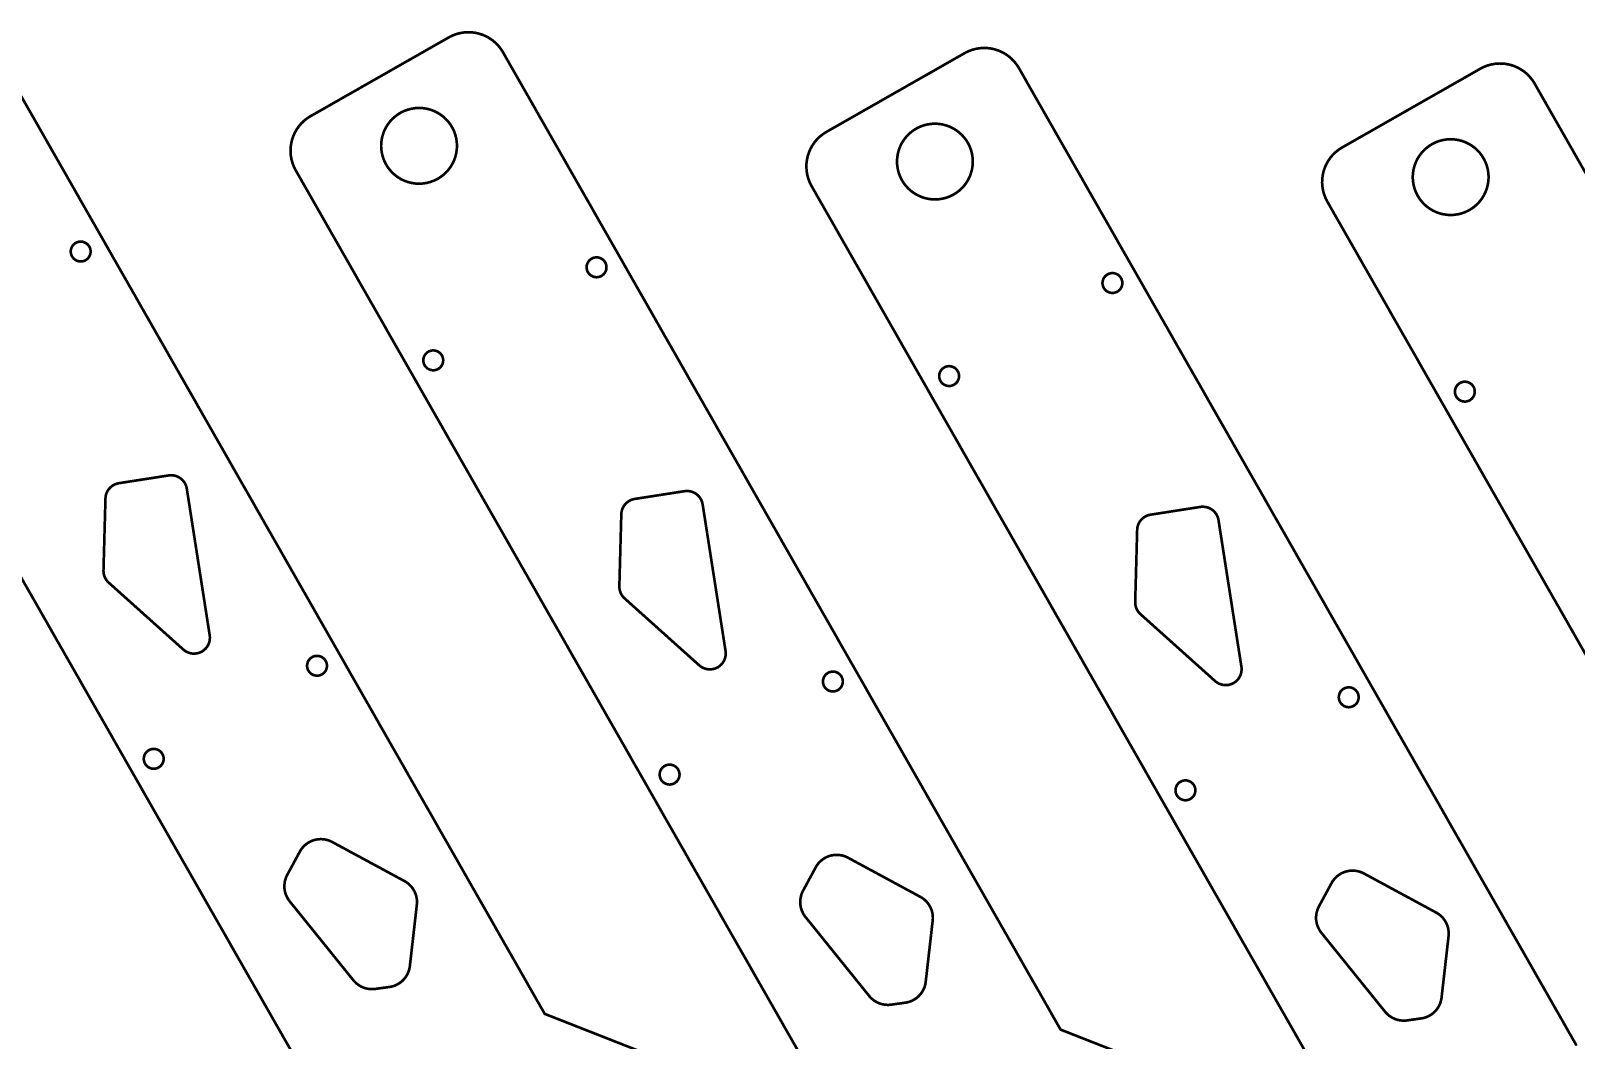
# Model space of a CAD drawing. Extents: x 0 to 578, y 0 to 442.
# Drawn here: x 160.2 to 354.5, y 312.7 to 439.7 of the extents above; entities that cross this region are included whole.
import ezdxf

# ---------------------------------------------------------------- set-up
doc = ezdxf.new("R2010")
doc.units = 0
doc.layers.get('0').update_dxf_attribs({"linetype": 'CONTINUOUS'})

msp = doc.modelspace()

# ---------------------------------------------------------------- linework, layer by layer
at = {"color": 0, "const_width": 0.3333}
for points in [[(263.657, 299.021), (193.472, 422.108), (193.41, 422.219), (193.242, 422.565), (193.061, 423.033), (192.931, 423.511), (192.85, 423.993), (192.817, 424.478), (192.829, 424.96), (192.889, 425.436), (192.993, 425.904), (193.142, 426.361), (193.333, 426.801), (193.568, 427.224), (193.843, 427.622), (194.158, 427.996), (194.514, 428.34), (194.908, 428.653), (195.228, 428.865), (195.339, 428.928), (212.714, 438.835), (212.825, 438.897), (213.171, 439.065), (213.639, 439.246), (214.117, 439.376), (214.599, 439.457), (215.083, 439.49), (215.565, 439.478), (216.042, 439.418), (216.51, 439.314), (216.967, 439.165), (217.407, 438.974), (217.829, 438.739), (218.228, 438.464), (218.601, 438.149), (218.946, 437.793), (219.258, 437.399), (219.471, 437.079), (219.533, 436.968), (289.656, 313.989), (319.583, 302.219)], [(154.661, 438.949), (224.783, 315.969), (254.711, 304.2)], [(328.529, 297.039), (258.344, 420.126), (258.282, 420.237), (258.114, 420.583), (257.933, 421.053), (257.803, 421.531), (257.722, 422.013), (257.689, 422.496), (257.701, 422.978), (257.761, 423.456), (257.865, 423.924), (258.014, 424.381), (258.206, 424.821), (258.44, 425.242), (258.715, 425.642), (259.031, 426.015), (259.386, 426.36), (259.781, 426.671), (260.1, 426.883), (260.211, 426.947), (277.586, 436.854), (277.697, 436.917), (278.043, 437.085), (278.511, 437.265), (278.989, 437.394), (279.471, 437.476), (279.956, 437.51), (280.438, 437.497), (280.914, 437.438), (281.382, 437.333), (281.839, 437.185), (282.279, 436.993), (282.701, 436.758), (283.1, 436.483), (283.474, 436.167), (283.818, 435.813), (284.131, 435.418), (284.343, 435.099), (284.406, 434.987), (354.528, 312.007)], [(393.388, 295.082), (323.203, 418.169), (323.14, 418.281), (322.972, 418.626), (322.792, 419.096), (322.662, 419.574), (322.581, 420.056), (322.547, 420.539), (322.56, 421.022), (322.619, 421.499), (322.724, 421.967), (322.872, 422.424), (323.064, 422.864), (323.299, 423.286), (323.574, 423.685), (323.89, 424.058), (324.244, 424.403), (324.639, 424.715), (324.96, 424.926), (325.069, 424.99), (342.444, 434.897), (342.556, 434.96), (342.901, 435.128), (343.369, 435.308), (343.847, 435.438), (344.329, 435.519), (344.814, 435.553), (345.296, 435.54), (345.772, 435.481), (346.24, 435.376), (346.697, 435.228), (347.138, 435.036), (347.56, 434.801), (347.958, 434.526), (348.332, 434.21), (348.676, 433.856), (348.989, 433.461), (349.201, 433.142), (349.264, 433.031), (419.388, 310.05)], [(1.1853, 25.8522), (198.476, 295.572), (198.531, 295.647), (198.682, 295.876), (198.864, 296.192), (199.021, 296.518), (199.153, 296.851), (199.26, 297.192), (199.343, 297.537), (199.4, 297.888), (199.433, 298.242), (199.44, 298.596), (199.422, 298.95), (199.379, 299.304), (199.311, 299.654), (199.218, 300), (199.099, 300.342), (198.954, 300.675), (198.829, 300.921), (198.785, 301.001), (128.6, 424.089)]]:
    msp.add_lwpolyline(points, dxfattribs=at)
at = {"color": 0}
for points in [[(263.657, 299.021), (193.472, 422.108), (193.41, 422.219), (193.242, 422.565), (193.061, 423.033), (192.931, 423.511), (192.85, 423.993), (192.817, 424.478), (192.829, 424.96), (192.889, 425.436), (192.993, 425.904), (193.142, 426.361), (193.333, 426.801), (193.568, 427.224), (193.843, 427.622), (194.158, 427.996), (194.514, 428.34), (194.908, 428.653), (195.228, 428.865), (195.339, 428.928), (212.714, 438.835), (212.825, 438.897), (213.171, 439.065), (213.639, 439.246), (214.117, 439.376), (214.599, 439.457), (215.083, 439.49), (215.565, 439.478), (216.042, 439.418), (216.51, 439.314), (216.967, 439.165), (217.407, 438.974), (217.829, 438.739), (218.228, 438.464), (218.601, 438.149), (218.946, 437.793), (219.258, 437.399), (219.471, 437.079), (219.533, 436.968), (289.656, 313.989), (319.583, 302.219)], [(154.661, 438.949), (224.783, 315.969), (254.711, 304.2)], [(328.529, 297.039), (258.344, 420.126), (258.282, 420.237), (258.114, 420.583), (257.933, 421.053), (257.803, 421.531), (257.722, 422.013), (257.689, 422.496), (257.701, 422.978), (257.761, 423.456), (257.865, 423.924), (258.014, 424.381), (258.206, 424.821), (258.44, 425.242), (258.715, 425.642), (259.031, 426.015), (259.386, 426.36), (259.781, 426.671), (260.1, 426.883), (260.211, 426.947), (277.586, 436.854), (277.697, 436.917), (278.043, 437.085), (278.511, 437.265), (278.989, 437.394), (279.471, 437.476), (279.956, 437.51), (280.438, 437.497), (280.914, 437.438), (281.382, 437.333), (281.839, 437.185), (282.279, 436.993), (282.701, 436.758), (283.1, 436.483), (283.474, 436.167), (283.818, 435.813), (284.131, 435.418), (284.343, 435.099), (284.406, 434.987), (354.528, 312.007)], [(393.388, 295.082), (323.203, 418.169), (323.14, 418.281), (322.972, 418.626), (322.792, 419.096), (322.662, 419.574), (322.581, 420.056), (322.547, 420.539), (322.56, 421.022), (322.619, 421.499), (322.724, 421.967), (322.872, 422.424), (323.064, 422.864), (323.299, 423.286), (323.574, 423.685), (323.89, 424.058), (324.244, 424.403), (324.639, 424.715), (324.96, 424.926), (325.069, 424.99), (342.444, 434.897), (342.556, 434.96), (342.901, 435.128), (343.369, 435.308), (343.847, 435.438), (344.329, 435.519), (344.814, 435.553), (345.296, 435.54), (345.772, 435.481), (346.24, 435.376), (346.697, 435.228), (347.138, 435.036), (347.56, 434.801), (347.958, 434.526), (348.332, 434.21), (348.676, 433.856), (348.989, 433.461), (349.201, 433.142), (349.264, 433.031), (419.388, 310.05)], [(1.1853, 25.8522), (198.476, 295.572), (198.531, 295.647), (198.682, 295.876), (198.864, 296.192), (199.021, 296.518), (199.153, 296.851), (199.26, 297.192), (199.343, 297.537), (199.4, 297.888), (199.433, 298.242), (199.44, 298.596), (199.422, 298.95), (199.379, 299.304), (199.311, 299.654), (199.218, 300), (199.099, 300.342), (198.954, 300.675), (198.829, 300.921), (198.785, 301.001), (128.6, 424.089)]]:
    msp.add_lwpolyline(points, dxfattribs=at)
at = {"color": 0, "const_width": 0.3333}
for points in [[(213.744, 425.194), (213.744, 425.072), (213.719, 424.707), (213.647, 424.233), (213.531, 423.778), (213.371, 423.339), (213.169, 422.924), (212.931, 422.531), (212.657, 422.164), (212.349, 421.825), (212.011, 421.518), (211.644, 421.243), (211.251, 421.004), (210.835, 420.804), (210.397, 420.643), (209.94, 420.526), (209.467, 420.454), (209.101, 420.429), (208.979, 420.429), (208.858, 420.429), (208.493, 420.454), (208.019, 420.526), (207.563, 420.643), (207.125, 420.804), (206.708, 421.004), (206.315, 421.243), (205.949, 421.518), (205.61, 421.825), (205.303, 422.164), (205.028, 422.531), (204.79, 422.924), (204.589, 423.339), (204.429, 423.778), (204.311, 424.233), (204.239, 424.707), (204.215, 425.072), (204.215, 425.194), (204.215, 425.317), (204.239, 425.682), (204.311, 426.154), (204.429, 426.611), (204.589, 427.049), (204.79, 427.465), (205.028, 427.858), (205.303, 428.225), (205.61, 428.564), (205.949, 428.871), (206.315, 429.146), (206.708, 429.385), (207.125, 429.585), (207.563, 429.744), (208.019, 429.862), (208.493, 429.935), (208.858, 429.96), (208.979, 429.96), (209.101, 429.96), (209.467, 429.935), (209.94, 429.862), (210.397, 429.744), (210.835, 429.585), (211.251, 429.385), (211.644, 429.146), (212.011, 428.871), (212.349, 428.564), (212.657, 428.225), (212.931, 427.858), (213.169, 427.465), (213.371, 427.049), (213.531, 426.611), (213.647, 426.154), (213.719, 425.682), (213.744, 425.317), (213.744, 425.194)], [(278.617, 423.214), (278.617, 423.092), (278.592, 422.726), (278.519, 422.253), (278.403, 421.796), (278.242, 421.358), (278.042, 420.942), (277.803, 420.549), (277.529, 420.182), (277.221, 419.844), (276.883, 419.536), (276.515, 419.263), (276.124, 419.024), (275.707, 418.822), (275.269, 418.662), (274.813, 418.546), (274.339, 418.474), (273.974, 418.449), (273.851, 418.449), (273.731, 418.449), (273.365, 418.474), (272.892, 418.546), (272.435, 418.662), (271.997, 418.822), (271.581, 419.024), (271.188, 419.263), (270.821, 419.536), (270.482, 419.844), (270.175, 420.182), (269.9, 420.549), (269.662, 420.942), (269.461, 421.358), (269.301, 421.796), (269.183, 422.253), (269.111, 422.726), (269.088, 423.092), (269.088, 423.214), (269.088, 423.335), (269.111, 423.7), (269.183, 424.174), (269.301, 424.631), (269.461, 425.068), (269.662, 425.485), (269.9, 425.878), (270.175, 426.244), (270.482, 426.583), (270.821, 426.89), (271.188, 427.165), (271.581, 427.403), (271.997, 427.604), (272.435, 427.764), (272.892, 427.882), (273.365, 427.954), (273.731, 427.978), (273.851, 427.978), (273.974, 427.978), (274.339, 427.954), (274.813, 427.882), (275.269, 427.764), (275.707, 427.604), (276.124, 427.403), (276.515, 427.165), (276.883, 426.89), (277.221, 426.583), (277.529, 426.244), (277.803, 425.878), (278.042, 425.485), (278.242, 425.068), (278.403, 424.631), (278.519, 424.174), (278.592, 423.7), (278.617, 423.335), (278.617, 423.214)], [(343.475, 421.257), (343.475, 421.135), (343.451, 420.769), (343.379, 420.296), (343.261, 419.839), (343.101, 419.401), (342.9, 418.985), (342.661, 418.592), (342.388, 418.225), (342.079, 417.888), (341.742, 417.579), (341.375, 417.306), (340.982, 417.067), (340.565, 416.865), (340.128, 416.706), (339.671, 416.589), (339.197, 416.517), (338.832, 416.492), (338.711, 416.492), (338.589, 416.492), (338.224, 416.517), (337.75, 416.589), (337.293, 416.706), (336.856, 416.865), (336.439, 417.067), (336.046, 417.306), (335.679, 417.579), (335.342, 417.888), (335.033, 418.225), (334.76, 418.592), (334.521, 418.985), (334.319, 419.401), (334.16, 419.839), (334.042, 420.296), (333.969, 420.769), (333.946, 421.135), (333.946, 421.257), (333.946, 421.378), (333.969, 421.743), (334.042, 422.217), (334.16, 422.674), (334.319, 423.111), (334.521, 423.528), (334.76, 423.921), (335.033, 424.287), (335.342, 424.626), (335.679, 424.933), (336.046, 425.208), (336.439, 425.446), (336.856, 425.647), (337.293, 425.807), (337.75, 425.925), (338.224, 425.997), (338.589, 426.022), (338.711, 426.022), (338.832, 426.022), (339.197, 425.997), (339.671, 425.925), (340.128, 425.807), (340.565, 425.647), (340.982, 425.446), (341.375, 425.208), (341.742, 424.933), (342.079, 424.626), (342.388, 424.287), (342.661, 423.921), (342.9, 423.528), (343.101, 423.111), (343.261, 422.674), (343.379, 422.217), (343.451, 421.743), (343.475, 421.378), (343.475, 421.257)], [(167.678, 411.892), (167.678, 411.829), (167.653, 411.64), (167.581, 411.406), (167.465, 411.193), (167.313, 411.008), (167.126, 410.856), (166.915, 410.74), (166.681, 410.668), (166.492, 410.642), (166.428, 410.642), (166.365, 410.642), (166.176, 410.668), (165.942, 410.74), (165.729, 410.856), (165.544, 411.008), (165.392, 411.193), (165.276, 411.406), (165.204, 411.64), (165.178, 411.829), (165.178, 411.892), (165.178, 411.956), (165.204, 412.144), (165.276, 412.379), (165.392, 412.592), (165.544, 412.776), (165.729, 412.929), (165.942, 413.044), (166.176, 413.117), (166.365, 413.142), (166.428, 413.142), (166.492, 413.142), (166.681, 413.117), (166.915, 413.044), (167.126, 412.929), (167.313, 412.776), (167.465, 412.592), (167.581, 412.379), (167.653, 412.144), (167.678, 411.956), (167.678, 411.892)], [(232.55, 409.911), (232.55, 409.849), (232.525, 409.66), (232.453, 409.425), (232.338, 409.213), (232.185, 409.028), (231.999, 408.875), (231.787, 408.76), (231.553, 408.688), (231.364, 408.661), (231.3, 408.661), (231.237, 408.661), (231.049, 408.688), (230.814, 408.76), (230.601, 408.875), (230.417, 409.028), (230.264, 409.213), (230.149, 409.425), (230.076, 409.66), (230.05, 409.849), (230.05, 409.911), (230.05, 409.975), (230.076, 410.164), (230.149, 410.399), (230.264, 410.61), (230.417, 410.796), (230.601, 410.949), (230.814, 411.064), (231.049, 411.136), (231.237, 411.161), (231.3, 411.161), (231.364, 411.161), (231.553, 411.136), (231.787, 411.064), (231.999, 410.949), (232.185, 410.796), (232.338, 410.61), (232.453, 410.399), (232.525, 410.164), (232.55, 409.975), (232.55, 409.911)], [(297.422, 407.931), (297.422, 407.868), (297.397, 407.679), (297.324, 407.444), (297.21, 407.232), (297.057, 407.047), (296.871, 406.894), (296.66, 406.779), (296.425, 406.706), (296.236, 406.681), (296.172, 406.681), (296.11, 406.681), (295.921, 406.706), (295.686, 406.779), (295.474, 406.894), (295.289, 407.047), (295.136, 407.232), (295.021, 407.444), (294.949, 407.679), (294.922, 407.868), (294.922, 407.931), (294.922, 407.993), (294.949, 408.182), (295.021, 408.417), (295.136, 408.629), (295.289, 408.814), (295.474, 408.967), (295.686, 409.082), (295.921, 409.156), (296.11, 409.181), (296.172, 409.181), (296.236, 409.181), (296.425, 409.156), (296.66, 409.082), (296.871, 408.967), (297.057, 408.814), (297.21, 408.629), (297.324, 408.417), (297.397, 408.182), (297.422, 407.993), (297.422, 407.931)], [(212.014, 398.201), (212.014, 398.139), (211.989, 397.95), (211.915, 397.715), (211.8, 397.503), (211.649, 397.318), (211.462, 397.165), (211.251, 397.05), (211.017, 396.978), (210.828, 396.951), (210.764, 396.951), (210.701, 396.951), (210.513, 396.978), (210.278, 397.05), (210.065, 397.165), (209.881, 397.318), (209.728, 397.503), (209.612, 397.715), (209.539, 397.95), (209.514, 398.139), (209.514, 398.201), (209.514, 398.265), (209.539, 398.454), (209.612, 398.689), (209.728, 398.9), (209.881, 399.086), (210.065, 399.239), (210.278, 399.354), (210.513, 399.426), (210.701, 399.451), (210.764, 399.451), (210.828, 399.451), (211.017, 399.426), (211.251, 399.354), (211.462, 399.239), (211.649, 399.086), (211.8, 398.9), (211.915, 398.689), (211.989, 398.454), (212.014, 398.265), (212.014, 398.201)], [(276.886, 396.221), (276.886, 396.158), (276.861, 395.969), (276.787, 395.735), (276.672, 395.522), (276.521, 395.338), (276.335, 395.185), (276.122, 395.069), (275.889, 394.996), (275.699, 394.971), (275.636, 394.971), (275.574, 394.971), (275.385, 394.996), (275.15, 395.069), (274.938, 395.185), (274.753, 395.338), (274.6, 395.522), (274.485, 395.735), (274.411, 395.969), (274.386, 396.158), (274.386, 396.221), (274.386, 396.283), (274.411, 396.472), (274.485, 396.707), (274.6, 396.919), (274.753, 397.104), (274.938, 397.257), (275.15, 397.372), (275.385, 397.446), (275.574, 397.471), (275.636, 397.471), (275.699, 397.471), (275.889, 397.446), (276.122, 397.372), (276.335, 397.257), (276.521, 397.104), (276.672, 396.919), (276.787, 396.707), (276.861, 396.472), (276.886, 396.283), (276.886, 396.221)], [(341.744, 394.264), (341.744, 394.201), (341.719, 394.013), (341.647, 393.778), (341.532, 393.565), (341.379, 393.381), (341.194, 393.228), (340.982, 393.112), (340.747, 393.039), (340.558, 393.014), (340.494, 393.014), (340.432, 393.014), (340.243, 393.039), (340.008, 393.112), (339.796, 393.228), (339.611, 393.381), (339.458, 393.565), (339.343, 393.778), (339.271, 394.013), (339.244, 394.201), (339.244, 394.264), (339.244, 394.326), (339.271, 394.515), (339.343, 394.75), (339.458, 394.963), (339.611, 395.147), (339.796, 395.3), (340.008, 395.415), (340.243, 395.489), (340.432, 395.514), (340.494, 395.514), (340.558, 395.514), (340.747, 395.489), (340.982, 395.415), (341.194, 395.3), (341.379, 395.147), (341.532, 394.963), (341.647, 394.75), (341.719, 394.515), (341.744, 394.326), (341.744, 394.264)], [(169.294, 371.768), (169.293, 371.714), (169.301, 371.55), (169.331, 371.335), (169.383, 371.125), (169.457, 370.924), (169.553, 370.731), (169.668, 370.549), (169.804, 370.381), (169.918, 370.261), (169.958, 370.225), (179.34, 361.807), (179.399, 361.756), (179.589, 361.617), (179.858, 361.469), (180.144, 361.367), (180.442, 361.31), (180.744, 361.297), (181.047, 361.331), (181.343, 361.41), (181.561, 361.5), (181.629, 361.537), (181.699, 361.575), (181.892, 361.708), (182.121, 361.914), (182.314, 362.149), (182.468, 362.408), (182.582, 362.689), (182.651, 362.986), (182.675, 363.292), (182.664, 363.528), (182.651, 363.604), (179.772, 382.051), (179.764, 382.103), (179.729, 382.253), (179.669, 382.444), (179.59, 382.625), (179.496, 382.797), (179.386, 382.957), (179.261, 383.104), (179.124, 383.239), (178.975, 383.358), (178.814, 383.464), (178.644, 383.554), (178.467, 383.628), (178.281, 383.685), (178.089, 383.722), (177.892, 383.742), (177.69, 383.74), (177.538, 383.728), (177.487, 383.719), (171.233, 382.743), (171.19, 382.736), (171.058, 382.708), (170.889, 382.657), (170.726, 382.593), (170.571, 382.515), (170.425, 382.426), (170.288, 382.324), (170.158, 382.211), (170.042, 382.089), (169.933, 381.956), (169.839, 381.814), (169.756, 381.665), (169.685, 381.508), (169.628, 381.344), (169.585, 381.175), (169.556, 381.001), (169.544, 380.867), (169.543, 380.822), (169.294, 371.768)], [(234.167, 369.787), (234.165, 369.733), (234.174, 369.569), (234.203, 369.354), (234.256, 369.144), (234.329, 368.943), (234.425, 368.75), (234.54, 368.568), (234.676, 368.399), (234.79, 368.281), (234.831, 368.244), (244.213, 359.826), (244.269, 359.774), (244.461, 359.636), (244.731, 359.489), (245.017, 359.386), (245.314, 359.329), (245.617, 359.315), (245.919, 359.35), (246.215, 359.429), (246.433, 359.519), (246.501, 359.557), (246.571, 359.594), (246.764, 359.728), (246.993, 359.932), (247.186, 360.168), (247.34, 360.428), (247.454, 360.708), (247.524, 361.004), (247.547, 361.311), (247.536, 361.546), (247.524, 361.624), (244.643, 380.071), (244.636, 380.121), (244.601, 380.271), (244.542, 380.463), (244.463, 380.644), (244.368, 380.815), (244.258, 380.976), (244.133, 381.124), (243.996, 381.257), (243.847, 381.378), (243.686, 381.483), (243.517, 381.574), (243.339, 381.647), (243.153, 381.703), (242.961, 381.742), (242.764, 381.761), (242.563, 381.76), (242.41, 381.746), (242.36, 381.739), (236.106, 380.763), (236.063, 380.756), (235.931, 380.726), (235.761, 380.676), (235.599, 380.612), (235.443, 380.535), (235.297, 380.444), (235.16, 380.343), (235.031, 380.231), (234.914, 380.107), (234.806, 379.975), (234.711, 379.833), (234.628, 379.683), (234.557, 379.528), (234.5, 379.364), (234.457, 379.194), (234.428, 379.019), (234.417, 378.886), (234.415, 378.842), (234.167, 369.787)], [(299.039, 367.807), (299.037, 367.753), (299.046, 367.588), (299.075, 367.374), (299.126, 367.164), (299.201, 366.963), (299.297, 366.769), (299.412, 366.588), (299.549, 366.418), (299.662, 366.3), (299.703, 366.264), (309.085, 357.846), (309.142, 357.793), (309.333, 357.656), (309.603, 357.508), (309.889, 357.406), (310.186, 357.347), (310.489, 357.335), (310.792, 357.368), (311.088, 357.449), (311.306, 357.539), (311.374, 357.576), (311.443, 357.614), (311.636, 357.746), (311.865, 357.951), (312.058, 358.186), (312.213, 358.447), (312.326, 358.728), (312.396, 359.024), (312.419, 359.331), (312.408, 359.565), (312.396, 359.643), (309.515, 378.09), (309.508, 378.14), (309.474, 378.29), (309.414, 378.482), (309.335, 378.664), (309.24, 378.835), (309.131, 378.994), (309.006, 379.142), (308.868, 379.276), (308.719, 379.397), (308.558, 379.503), (308.389, 379.593), (308.211, 379.667), (308.025, 379.722), (307.833, 379.761), (307.636, 379.779), (307.435, 379.779), (307.282, 379.765), (307.232, 379.758), (300.978, 378.782), (300.935, 378.775), (300.803, 378.746), (300.633, 378.696), (300.471, 378.632), (300.315, 378.554), (300.169, 378.464), (300.032, 378.362), (299.903, 378.25), (299.785, 378.126), (299.678, 377.994), (299.583, 377.853), (299.5, 377.703), (299.429, 377.546), (299.372, 377.383), (299.329, 377.214), (299.3, 377.039), (299.289, 376.906), (299.287, 376.86), (299.039, 367.807)], [(197.399, 359.769), (197.399, 359.707), (197.372, 359.518), (197.3, 359.283), (197.185, 359.071), (197.032, 358.886), (196.847, 358.733), (196.635, 358.618), (196.4, 358.546), (196.211, 358.519), (196.149, 358.519), (196.085, 358.519), (195.896, 358.546), (195.661, 358.618), (195.449, 358.733), (195.264, 358.886), (195.111, 359.071), (194.996, 359.283), (194.924, 359.518), (194.899, 359.707), (194.899, 359.769), (194.899, 359.833), (194.924, 360.022), (194.996, 360.257), (195.111, 360.469), (195.264, 360.654), (195.449, 360.807), (195.661, 360.922), (195.896, 360.994), (196.085, 361.019), (196.149, 361.019), (196.211, 361.019), (196.4, 360.994), (196.635, 360.922), (196.847, 360.807), (197.032, 360.654), (197.185, 360.469), (197.3, 360.257), (197.372, 360.022), (197.399, 359.833), (197.399, 359.769)], [(262.271, 357.789), (262.271, 357.726), (262.244, 357.537), (262.172, 357.303), (262.057, 357.09), (261.904, 356.906), (261.719, 356.753), (261.507, 356.638), (261.272, 356.564), (261.083, 356.539), (261.021, 356.539), (260.957, 356.539), (260.768, 356.564), (260.533, 356.638), (260.321, 356.753), (260.136, 356.906), (259.983, 357.09), (259.868, 357.303), (259.796, 357.537), (259.771, 357.726), (259.771, 357.789), (259.771, 357.851), (259.796, 358.042), (259.868, 358.275), (259.983, 358.487), (260.136, 358.674), (260.321, 358.825), (260.533, 358.94), (260.768, 359.014), (260.957, 359.039), (261.021, 359.039), (261.083, 359.039), (261.272, 359.014), (261.507, 358.94), (261.719, 358.825), (261.904, 358.674), (262.057, 358.487), (262.172, 358.275), (262.244, 358.042), (262.271, 357.851), (262.271, 357.789)], [(327.143, 355.808), (327.143, 355.746), (327.117, 355.557), (327.044, 355.322), (326.929, 355.11), (326.776, 354.925), (326.592, 354.772), (326.379, 354.657), (326.144, 354.583), (325.956, 354.558), (325.893, 354.558), (325.829, 354.558), (325.64, 354.583), (325.406, 354.657), (325.193, 354.772), (325.008, 354.925), (324.856, 355.11), (324.74, 355.322), (324.668, 355.557), (324.643, 355.746), (324.643, 355.808), (324.643, 355.871), (324.668, 356.06), (324.74, 356.294), (324.856, 356.507), (325.008, 356.692), (325.193, 356.844), (325.406, 356.96), (325.64, 357.033), (325.829, 357.058), (325.893, 357.058), (325.956, 357.058), (326.144, 357.033), (326.379, 356.96), (326.592, 356.844), (326.776, 356.692), (326.929, 356.507), (327.044, 356.294), (327.117, 356.06), (327.143, 355.871), (327.143, 355.808)], [(176.862, 348.06), (176.862, 347.997), (176.836, 347.808), (176.764, 347.574), (176.649, 347.361), (176.496, 347.176), (176.311, 347.024), (176.099, 346.908), (175.864, 346.836), (175.675, 346.81), (175.612, 346.81), (175.549, 346.81), (175.36, 346.836), (175.125, 346.908), (174.913, 347.024), (174.728, 347.176), (174.575, 347.361), (174.46, 347.574), (174.388, 347.808), (174.362, 347.997), (174.362, 348.06), (174.362, 348.124), (174.388, 348.313), (174.46, 348.547), (174.575, 348.76), (174.728, 348.944), (174.913, 349.097), (175.125, 349.213), (175.36, 349.285), (175.549, 349.31), (175.612, 349.31), (175.675, 349.31), (175.864, 349.285), (176.099, 349.213), (176.311, 349.097), (176.496, 348.944), (176.649, 348.76), (176.764, 348.547), (176.836, 348.313), (176.862, 348.124), (176.862, 348.06)], [(241.735, 346.079), (241.735, 346.017), (241.708, 345.828), (241.636, 345.593), (241.521, 345.381), (241.368, 345.196), (241.183, 345.043), (240.971, 344.928), (240.736, 344.856), (240.547, 344.829), (240.485, 344.829), (240.421, 344.829), (240.232, 344.856), (239.997, 344.928), (239.785, 345.043), (239.6, 345.196), (239.447, 345.381), (239.332, 345.593), (239.26, 345.828), (239.235, 346.017), (239.235, 346.079), (239.235, 346.143), (239.26, 346.332), (239.332, 346.567), (239.447, 346.778), (239.6, 346.964), (239.785, 347.115), (239.997, 347.231), (240.232, 347.304), (240.421, 347.329), (240.485, 347.329), (240.547, 347.329), (240.736, 347.304), (240.971, 347.231), (241.183, 347.115), (241.368, 346.964), (241.521, 346.778), (241.636, 346.567), (241.708, 346.332), (241.735, 346.143), (241.735, 346.079)], [(306.607, 344.099), (306.607, 344.036), (306.581, 343.847), (306.508, 343.612), (306.393, 343.4), (306.24, 343.215), (306.056, 343.063), (305.843, 342.947), (305.608, 342.874), (305.419, 342.849), (305.357, 342.849), (305.293, 342.849), (305.104, 342.874), (304.869, 342.947), (304.657, 343.063), (304.472, 343.215), (304.319, 343.4), (304.204, 343.612), (304.132, 343.847), (304.107, 344.036), (304.107, 344.099), (304.107, 344.161), (304.132, 344.35), (304.204, 344.585), (304.319, 344.797), (304.472, 344.982), (304.657, 345.135), (304.869, 345.25), (305.104, 345.324), (305.293, 345.349), (305.357, 345.349), (305.419, 345.349), (305.608, 345.324), (305.843, 345.25), (306.056, 345.135), (306.24, 344.982), (306.393, 344.797), (306.508, 344.585), (306.581, 344.35), (306.607, 344.161), (306.607, 344.099)], [(198.054, 337.596), (197.989, 337.632), (197.786, 337.725), (197.51, 337.825), (197.225, 337.897), (196.936, 337.942), (196.644, 337.958), (196.351, 337.946), (196.058, 337.904), (195.842, 337.854), (195.771, 337.833), (195.7, 337.813), (195.49, 337.735), (195.224, 337.61), (194.971, 337.46), (194.735, 337.287), (194.518, 337.092), (194.319, 336.875), (194.142, 336.64), (194.024, 336.451), (193.987, 336.386), (192.4, 333.451), (192.346, 333.353), (192.215, 333.042), (192.097, 332.618), (192.042, 332.185), (192.05, 331.75), (192.121, 331.321), (192.254, 330.906), (192.447, 330.51), (192.632, 330.226), (192.703, 330.14), (200.719, 320.196), (200.781, 320.121), (200.985, 319.908), (201.281, 319.66), (201.604, 319.454), (201.949, 319.29), (202.313, 319.172), (202.689, 319.101), (203.075, 319.079), (203.368, 319.094), (203.465, 319.107), (205.251, 319.353), (205.314, 319.362), (205.503, 319.399), (205.746, 319.464), (205.979, 319.549), (206.204, 319.653), (206.418, 319.772), (206.621, 319.91), (206.811, 320.063), (206.987, 320.229), (207.151, 320.41), (207.299, 320.604), (207.431, 320.81), (207.547, 321.026), (207.644, 321.254), (207.724, 321.49), (207.783, 321.735), (207.815, 321.922), (207.822, 321.986), (208.7, 329.696), (208.707, 329.753), (208.718, 329.924), (208.718, 330.15), (208.7, 330.372), (208.668, 330.593), (208.618, 330.808), (208.554, 331.019), (208.474, 331.224), (208.379, 331.422), (208.271, 331.614), (208.149, 331.796), (208.013, 331.969), (207.864, 332.133), (207.703, 332.287), (207.529, 332.429), (207.344, 332.558), (207.197, 332.647), (207.147, 332.674), (198.054, 337.596)], [(262.926, 335.615), (262.861, 335.65), (262.658, 335.743), (262.382, 335.844), (262.097, 335.917), (261.808, 335.961), (261.517, 335.976), (261.224, 335.964), (260.931, 335.922), (260.714, 335.874), (260.643, 335.853), (260.572, 335.832), (260.362, 335.754), (260.096, 335.629), (259.843, 335.479), (259.607, 335.306), (259.39, 335.111), (259.192, 334.894), (259.014, 334.658), (258.896, 334.471), (258.86, 334.406), (257.272, 331.471), (257.218, 331.372), (257.088, 331.061), (256.969, 330.636), (256.914, 330.204), (256.922, 329.769), (256.993, 329.34), (257.126, 328.924), (257.319, 328.528), (257.504, 328.246), (257.575, 328.16), (265.592, 318.215), (265.653, 318.139), (265.857, 317.928), (266.153, 317.679), (266.476, 317.472), (266.821, 317.31), (267.185, 317.192), (267.561, 317.121), (267.947, 317.099), (268.24, 317.112), (268.338, 317.126), (270.124, 317.372), (270.186, 317.381), (270.375, 317.418), (270.618, 317.483), (270.851, 317.568), (271.076, 317.671), (271.29, 317.792), (271.493, 317.929), (271.683, 318.081), (271.86, 318.249), (272.024, 318.429), (272.171, 318.624), (272.303, 318.829), (272.418, 319.046), (272.517, 319.272), (272.596, 319.508), (272.656, 319.753), (272.688, 319.942), (272.694, 320.006), (273.572, 327.715), (273.579, 327.772), (273.59, 327.943), (273.589, 328.168), (273.572, 328.392), (273.54, 328.612), (273.49, 328.828), (273.426, 329.039), (273.346, 329.243), (273.251, 329.442), (273.143, 329.633), (273.021, 329.815), (272.885, 329.989), (272.736, 330.153), (272.575, 330.306), (272.401, 330.447), (272.217, 330.576), (272.069, 330.665), (272.019, 330.693), (262.926, 335.615)], [(327.799, 333.635), (327.733, 333.669), (327.531, 333.763), (327.254, 333.862), (326.969, 333.936), (326.681, 333.981), (326.388, 333.996), (326.094, 333.983), (325.803, 333.942), (325.586, 333.893), (325.515, 333.872), (325.444, 333.85), (325.235, 333.772), (324.968, 333.649), (324.715, 333.499), (324.479, 333.325), (324.261, 333.131), (324.064, 332.914), (323.886, 332.678), (323.768, 332.489), (323.732, 332.425), (322.143, 329.489), (322.09, 329.392), (321.96, 329.081), (321.842, 328.656), (321.786, 328.222), (321.794, 327.787), (321.865, 327.36), (321.999, 326.943), (322.192, 326.547), (322.376, 326.265), (322.447, 326.178), (330.464, 316.235), (330.525, 316.158), (330.729, 315.947), (331.025, 315.699), (331.349, 315.492), (331.693, 315.329), (332.057, 315.211), (332.433, 315.14), (332.818, 315.118), (333.112, 315.132), (333.208, 315.146), (334.996, 315.392), (335.058, 315.4), (335.247, 315.438), (335.49, 315.503), (335.724, 315.588), (335.949, 315.69), (336.162, 315.811), (336.365, 315.947), (336.556, 316.1), (336.732, 316.268), (336.896, 316.449), (337.043, 316.642), (337.175, 316.849), (337.29, 317.065), (337.389, 317.292), (337.468, 317.528), (337.528, 317.772), (337.56, 317.961), (337.567, 318.025), (338.444, 325.735), (338.451, 325.792), (338.463, 325.963), (338.461, 326.188), (338.444, 326.411), (338.411, 326.631), (338.362, 326.847), (338.299, 327.057), (338.218, 327.263), (338.124, 327.461), (338.015, 327.651), (337.893, 327.835), (337.757, 328.008), (337.608, 328.172), (337.447, 328.325), (337.274, 328.467), (337.089, 328.596), (336.942, 328.685), (336.892, 328.713), (327.799, 333.635)]]:
    msp.add_lwpolyline(points, close=True, dxfattribs=at)
at = {"color": 0}
for points in [[(213.744, 425.194), (213.744, 425.072), (213.719, 424.707), (213.647, 424.233), (213.531, 423.778), (213.371, 423.339), (213.169, 422.924), (212.931, 422.531), (212.657, 422.164), (212.349, 421.825), (212.011, 421.518), (211.644, 421.243), (211.251, 421.004), (210.835, 420.804), (210.397, 420.643), (209.94, 420.526), (209.467, 420.454), (209.101, 420.429), (208.979, 420.429), (208.858, 420.429), (208.493, 420.454), (208.019, 420.526), (207.563, 420.643), (207.125, 420.804), (206.708, 421.004), (206.315, 421.243), (205.949, 421.518), (205.61, 421.825), (205.303, 422.164), (205.028, 422.531), (204.79, 422.924), (204.589, 423.339), (204.429, 423.778), (204.311, 424.233), (204.239, 424.707), (204.215, 425.072), (204.215, 425.194), (204.215, 425.317), (204.239, 425.682), (204.311, 426.154), (204.429, 426.611), (204.589, 427.049), (204.79, 427.465), (205.028, 427.858), (205.303, 428.225), (205.61, 428.564), (205.949, 428.871), (206.315, 429.146), (206.708, 429.385), (207.125, 429.585), (207.563, 429.744), (208.019, 429.862), (208.493, 429.935), (208.858, 429.96), (208.979, 429.96), (209.101, 429.96), (209.467, 429.935), (209.94, 429.862), (210.397, 429.744), (210.835, 429.585), (211.251, 429.385), (211.644, 429.146), (212.011, 428.871), (212.349, 428.564), (212.657, 428.225), (212.931, 427.858), (213.169, 427.465), (213.371, 427.049), (213.531, 426.611), (213.647, 426.154), (213.719, 425.682), (213.744, 425.317), (213.744, 425.194)], [(278.617, 423.214), (278.617, 423.092), (278.592, 422.726), (278.519, 422.253), (278.403, 421.796), (278.242, 421.358), (278.042, 420.942), (277.803, 420.549), (277.529, 420.182), (277.221, 419.844), (276.883, 419.536), (276.515, 419.263), (276.124, 419.024), (275.707, 418.822), (275.269, 418.662), (274.813, 418.546), (274.339, 418.474), (273.974, 418.449), (273.851, 418.449), (273.731, 418.449), (273.365, 418.474), (272.892, 418.546), (272.435, 418.662), (271.997, 418.822), (271.581, 419.024), (271.188, 419.263), (270.821, 419.536), (270.482, 419.844), (270.175, 420.182), (269.9, 420.549), (269.662, 420.942), (269.461, 421.358), (269.301, 421.796), (269.183, 422.253), (269.111, 422.726), (269.088, 423.092), (269.088, 423.214), (269.088, 423.335), (269.111, 423.7), (269.183, 424.174), (269.301, 424.631), (269.461, 425.068), (269.662, 425.485), (269.9, 425.878), (270.175, 426.244), (270.482, 426.583), (270.821, 426.89), (271.188, 427.165), (271.581, 427.403), (271.997, 427.604), (272.435, 427.764), (272.892, 427.882), (273.365, 427.954), (273.731, 427.978), (273.851, 427.978), (273.974, 427.978), (274.339, 427.954), (274.813, 427.882), (275.269, 427.764), (275.707, 427.604), (276.124, 427.403), (276.515, 427.165), (276.883, 426.89), (277.221, 426.583), (277.529, 426.244), (277.803, 425.878), (278.042, 425.485), (278.242, 425.068), (278.403, 424.631), (278.519, 424.174), (278.592, 423.7), (278.617, 423.335), (278.617, 423.214)], [(343.475, 421.257), (343.475, 421.135), (343.451, 420.769), (343.379, 420.296), (343.261, 419.839), (343.101, 419.401), (342.9, 418.985), (342.661, 418.592), (342.388, 418.225), (342.079, 417.888), (341.742, 417.579), (341.375, 417.306), (340.982, 417.067), (340.565, 416.865), (340.128, 416.706), (339.671, 416.589), (339.197, 416.517), (338.832, 416.492), (338.711, 416.492), (338.589, 416.492), (338.224, 416.517), (337.75, 416.589), (337.293, 416.706), (336.856, 416.865), (336.439, 417.067), (336.046, 417.306), (335.679, 417.579), (335.342, 417.888), (335.033, 418.225), (334.76, 418.592), (334.521, 418.985), (334.319, 419.401), (334.16, 419.839), (334.042, 420.296), (333.969, 420.769), (333.946, 421.135), (333.946, 421.257), (333.946, 421.378), (333.969, 421.743), (334.042, 422.217), (334.16, 422.674), (334.319, 423.111), (334.521, 423.528), (334.76, 423.921), (335.033, 424.287), (335.342, 424.626), (335.679, 424.933), (336.046, 425.208), (336.439, 425.446), (336.856, 425.647), (337.293, 425.807), (337.75, 425.925), (338.224, 425.997), (338.589, 426.022), (338.711, 426.022), (338.832, 426.022), (339.197, 425.997), (339.671, 425.925), (340.128, 425.807), (340.565, 425.647), (340.982, 425.446), (341.375, 425.208), (341.742, 424.933), (342.079, 424.626), (342.388, 424.287), (342.661, 423.921), (342.9, 423.528), (343.101, 423.111), (343.261, 422.674), (343.379, 422.217), (343.451, 421.743), (343.475, 421.378), (343.475, 421.257)], [(167.678, 411.892), (167.678, 411.829), (167.653, 411.64), (167.581, 411.406), (167.465, 411.193), (167.313, 411.008), (167.126, 410.856), (166.915, 410.74), (166.681, 410.668), (166.492, 410.642), (166.428, 410.642), (166.365, 410.642), (166.176, 410.668), (165.942, 410.74), (165.729, 410.856), (165.544, 411.008), (165.392, 411.193), (165.276, 411.406), (165.204, 411.64), (165.178, 411.829), (165.178, 411.892), (165.178, 411.956), (165.204, 412.144), (165.276, 412.379), (165.392, 412.592), (165.544, 412.776), (165.729, 412.929), (165.942, 413.044), (166.176, 413.117), (166.365, 413.142), (166.428, 413.142), (166.492, 413.142), (166.681, 413.117), (166.915, 413.044), (167.126, 412.929), (167.313, 412.776), (167.465, 412.592), (167.581, 412.379), (167.653, 412.144), (167.678, 411.956), (167.678, 411.892)], [(232.55, 409.911), (232.55, 409.849), (232.525, 409.66), (232.453, 409.425), (232.338, 409.213), (232.185, 409.028), (231.999, 408.875), (231.787, 408.76), (231.553, 408.688), (231.364, 408.661), (231.3, 408.661), (231.237, 408.661), (231.049, 408.688), (230.814, 408.76), (230.601, 408.875), (230.417, 409.028), (230.264, 409.213), (230.149, 409.425), (230.076, 409.66), (230.05, 409.849), (230.05, 409.911), (230.05, 409.975), (230.076, 410.164), (230.149, 410.399), (230.264, 410.61), (230.417, 410.796), (230.601, 410.949), (230.814, 411.064), (231.049, 411.136), (231.237, 411.161), (231.3, 411.161), (231.364, 411.161), (231.553, 411.136), (231.787, 411.064), (231.999, 410.949), (232.185, 410.796), (232.338, 410.61), (232.453, 410.399), (232.525, 410.164), (232.55, 409.975), (232.55, 409.911)], [(297.422, 407.931), (297.422, 407.868), (297.397, 407.679), (297.324, 407.444), (297.21, 407.232), (297.057, 407.047), (296.871, 406.894), (296.66, 406.779), (296.425, 406.706), (296.236, 406.681), (296.172, 406.681), (296.11, 406.681), (295.921, 406.706), (295.686, 406.779), (295.474, 406.894), (295.289, 407.047), (295.136, 407.232), (295.021, 407.444), (294.949, 407.679), (294.922, 407.868), (294.922, 407.931), (294.922, 407.993), (294.949, 408.182), (295.021, 408.417), (295.136, 408.629), (295.289, 408.814), (295.474, 408.967), (295.686, 409.082), (295.921, 409.156), (296.11, 409.181), (296.172, 409.181), (296.236, 409.181), (296.425, 409.156), (296.66, 409.082), (296.871, 408.967), (297.057, 408.814), (297.21, 408.629), (297.324, 408.417), (297.397, 408.182), (297.422, 407.993), (297.422, 407.931)], [(212.014, 398.201), (212.014, 398.139), (211.989, 397.95), (211.915, 397.715), (211.8, 397.503), (211.649, 397.318), (211.462, 397.165), (211.251, 397.05), (211.017, 396.978), (210.828, 396.951), (210.764, 396.951), (210.701, 396.951), (210.513, 396.978), (210.278, 397.05), (210.065, 397.165), (209.881, 397.318), (209.728, 397.503), (209.612, 397.715), (209.539, 397.95), (209.514, 398.139), (209.514, 398.201), (209.514, 398.265), (209.539, 398.454), (209.612, 398.689), (209.728, 398.9), (209.881, 399.086), (210.065, 399.239), (210.278, 399.354), (210.513, 399.426), (210.701, 399.451), (210.764, 399.451), (210.828, 399.451), (211.017, 399.426), (211.251, 399.354), (211.462, 399.239), (211.649, 399.086), (211.8, 398.9), (211.915, 398.689), (211.989, 398.454), (212.014, 398.265), (212.014, 398.201)], [(276.886, 396.221), (276.886, 396.158), (276.861, 395.969), (276.787, 395.735), (276.672, 395.522), (276.521, 395.338), (276.335, 395.185), (276.122, 395.069), (275.889, 394.996), (275.699, 394.971), (275.636, 394.971), (275.574, 394.971), (275.385, 394.996), (275.15, 395.069), (274.938, 395.185), (274.753, 395.338), (274.6, 395.522), (274.485, 395.735), (274.411, 395.969), (274.386, 396.158), (274.386, 396.221), (274.386, 396.283), (274.411, 396.472), (274.485, 396.707), (274.6, 396.919), (274.753, 397.104), (274.938, 397.257), (275.15, 397.372), (275.385, 397.446), (275.574, 397.471), (275.636, 397.471), (275.699, 397.471), (275.889, 397.446), (276.122, 397.372), (276.335, 397.257), (276.521, 397.104), (276.672, 396.919), (276.787, 396.707), (276.861, 396.472), (276.886, 396.283), (276.886, 396.221)], [(341.744, 394.264), (341.744, 394.201), (341.719, 394.013), (341.647, 393.778), (341.532, 393.565), (341.379, 393.381), (341.194, 393.228), (340.982, 393.112), (340.747, 393.039), (340.558, 393.014), (340.494, 393.014), (340.432, 393.014), (340.243, 393.039), (340.008, 393.112), (339.796, 393.228), (339.611, 393.381), (339.458, 393.565), (339.343, 393.778), (339.271, 394.013), (339.244, 394.201), (339.244, 394.264), (339.244, 394.326), (339.271, 394.515), (339.343, 394.75), (339.458, 394.963), (339.611, 395.147), (339.796, 395.3), (340.008, 395.415), (340.243, 395.489), (340.432, 395.514), (340.494, 395.514), (340.558, 395.514), (340.747, 395.489), (340.982, 395.415), (341.194, 395.3), (341.379, 395.147), (341.532, 394.963), (341.647, 394.75), (341.719, 394.515), (341.744, 394.326), (341.744, 394.264)], [(169.294, 371.768), (169.293, 371.714), (169.301, 371.55), (169.331, 371.335), (169.383, 371.125), (169.457, 370.924), (169.553, 370.731), (169.668, 370.549), (169.804, 370.381), (169.918, 370.261), (169.958, 370.225), (179.34, 361.807), (179.399, 361.756), (179.589, 361.617), (179.858, 361.469), (180.144, 361.367), (180.442, 361.31), (180.744, 361.297), (181.047, 361.331), (181.343, 361.41), (181.561, 361.5), (181.629, 361.537), (181.699, 361.575), (181.892, 361.708), (182.121, 361.914), (182.314, 362.149), (182.468, 362.408), (182.582, 362.689), (182.651, 362.986), (182.675, 363.292), (182.664, 363.528), (182.651, 363.604), (179.772, 382.051), (179.764, 382.103), (179.729, 382.253), (179.669, 382.444), (179.59, 382.625), (179.496, 382.797), (179.386, 382.957), (179.261, 383.104), (179.124, 383.239), (178.975, 383.358), (178.814, 383.464), (178.644, 383.554), (178.467, 383.628), (178.281, 383.685), (178.089, 383.722), (177.892, 383.742), (177.69, 383.74), (177.538, 383.728), (177.487, 383.719), (171.233, 382.743), (171.19, 382.736), (171.058, 382.708), (170.889, 382.657), (170.726, 382.593), (170.571, 382.515), (170.425, 382.426), (170.288, 382.324), (170.158, 382.211), (170.042, 382.089), (169.933, 381.956), (169.839, 381.814), (169.756, 381.665), (169.685, 381.508), (169.628, 381.344), (169.585, 381.175), (169.556, 381.001), (169.544, 380.867), (169.543, 380.822), (169.294, 371.768)], [(234.167, 369.787), (234.165, 369.733), (234.174, 369.569), (234.203, 369.354), (234.256, 369.144), (234.329, 368.943), (234.425, 368.75), (234.54, 368.568), (234.676, 368.399), (234.79, 368.281), (234.831, 368.244), (244.213, 359.826), (244.269, 359.774), (244.461, 359.636), (244.731, 359.489), (245.017, 359.386), (245.314, 359.329), (245.617, 359.315), (245.919, 359.35), (246.215, 359.429), (246.433, 359.519), (246.501, 359.557), (246.571, 359.594), (246.764, 359.728), (246.993, 359.932), (247.186, 360.168), (247.34, 360.428), (247.454, 360.708), (247.524, 361.004), (247.547, 361.311), (247.536, 361.546), (247.524, 361.624), (244.643, 380.071), (244.636, 380.121), (244.601, 380.271), (244.542, 380.463), (244.463, 380.644), (244.368, 380.815), (244.258, 380.976), (244.133, 381.124), (243.996, 381.257), (243.847, 381.378), (243.686, 381.483), (243.517, 381.574), (243.339, 381.647), (243.153, 381.703), (242.961, 381.742), (242.764, 381.761), (242.563, 381.76), (242.41, 381.746), (242.36, 381.739), (236.106, 380.763), (236.063, 380.756), (235.931, 380.726), (235.761, 380.676), (235.599, 380.612), (235.443, 380.535), (235.297, 380.444), (235.16, 380.343), (235.031, 380.231), (234.914, 380.107), (234.806, 379.975), (234.711, 379.833), (234.628, 379.683), (234.557, 379.528), (234.5, 379.364), (234.457, 379.194), (234.428, 379.019), (234.417, 378.886), (234.415, 378.842), (234.167, 369.787)], [(299.039, 367.807), (299.037, 367.753), (299.046, 367.588), (299.075, 367.374), (299.126, 367.164), (299.201, 366.963), (299.297, 366.769), (299.412, 366.588), (299.549, 366.418), (299.662, 366.3), (299.703, 366.264), (309.085, 357.846), (309.142, 357.793), (309.333, 357.656), (309.603, 357.508), (309.889, 357.406), (310.186, 357.347), (310.489, 357.335), (310.792, 357.368), (311.088, 357.449), (311.306, 357.539), (311.374, 357.576), (311.443, 357.614), (311.636, 357.746), (311.865, 357.951), (312.058, 358.186), (312.213, 358.447), (312.326, 358.728), (312.396, 359.024), (312.419, 359.331), (312.408, 359.565), (312.396, 359.643), (309.515, 378.09), (309.508, 378.14), (309.474, 378.29), (309.414, 378.482), (309.335, 378.664), (309.24, 378.835), (309.131, 378.994), (309.006, 379.142), (308.868, 379.276), (308.719, 379.397), (308.558, 379.503), (308.389, 379.593), (308.211, 379.667), (308.025, 379.722), (307.833, 379.761), (307.636, 379.779), (307.435, 379.779), (307.282, 379.765), (307.232, 379.758), (300.978, 378.782), (300.935, 378.775), (300.803, 378.746), (300.633, 378.696), (300.471, 378.632), (300.315, 378.554), (300.169, 378.464), (300.032, 378.362), (299.903, 378.25), (299.785, 378.126), (299.678, 377.994), (299.583, 377.853), (299.5, 377.703), (299.429, 377.546), (299.372, 377.383), (299.329, 377.214), (299.3, 377.039), (299.289, 376.906), (299.287, 376.86), (299.039, 367.807)], [(197.399, 359.769), (197.399, 359.707), (197.372, 359.518), (197.3, 359.283), (197.185, 359.071), (197.032, 358.886), (196.847, 358.733), (196.635, 358.618), (196.4, 358.546), (196.211, 358.519), (196.149, 358.519), (196.085, 358.519), (195.896, 358.546), (195.661, 358.618), (195.449, 358.733), (195.264, 358.886), (195.111, 359.071), (194.996, 359.283), (194.924, 359.518), (194.899, 359.707), (194.899, 359.769), (194.899, 359.833), (194.924, 360.022), (194.996, 360.257), (195.111, 360.469), (195.264, 360.654), (195.449, 360.807), (195.661, 360.922), (195.896, 360.994), (196.085, 361.019), (196.149, 361.019), (196.211, 361.019), (196.4, 360.994), (196.635, 360.922), (196.847, 360.807), (197.032, 360.654), (197.185, 360.469), (197.3, 360.257), (197.372, 360.022), (197.399, 359.833), (197.399, 359.769)], [(262.271, 357.789), (262.271, 357.726), (262.244, 357.537), (262.172, 357.303), (262.057, 357.09), (261.904, 356.906), (261.719, 356.753), (261.507, 356.638), (261.272, 356.564), (261.083, 356.539), (261.021, 356.539), (260.957, 356.539), (260.768, 356.564), (260.533, 356.638), (260.321, 356.753), (260.136, 356.906), (259.983, 357.09), (259.868, 357.303), (259.796, 357.537), (259.771, 357.726), (259.771, 357.789), (259.771, 357.851), (259.796, 358.042), (259.868, 358.275), (259.983, 358.487), (260.136, 358.674), (260.321, 358.825), (260.533, 358.94), (260.768, 359.014), (260.957, 359.039), (261.021, 359.039), (261.083, 359.039), (261.272, 359.014), (261.507, 358.94), (261.719, 358.825), (261.904, 358.674), (262.057, 358.487), (262.172, 358.275), (262.244, 358.042), (262.271, 357.851), (262.271, 357.789)], [(327.143, 355.808), (327.143, 355.746), (327.117, 355.557), (327.044, 355.322), (326.929, 355.11), (326.776, 354.925), (326.592, 354.772), (326.379, 354.657), (326.144, 354.583), (325.956, 354.558), (325.893, 354.558), (325.829, 354.558), (325.64, 354.583), (325.406, 354.657), (325.193, 354.772), (325.008, 354.925), (324.856, 355.11), (324.74, 355.322), (324.668, 355.557), (324.643, 355.746), (324.643, 355.808), (324.643, 355.871), (324.668, 356.06), (324.74, 356.294), (324.856, 356.507), (325.008, 356.692), (325.193, 356.844), (325.406, 356.96), (325.64, 357.033), (325.829, 357.058), (325.893, 357.058), (325.956, 357.058), (326.144, 357.033), (326.379, 356.96), (326.592, 356.844), (326.776, 356.692), (326.929, 356.507), (327.044, 356.294), (327.117, 356.06), (327.143, 355.871), (327.143, 355.808)], [(176.862, 348.06), (176.862, 347.997), (176.836, 347.808), (176.764, 347.574), (176.649, 347.361), (176.496, 347.176), (176.311, 347.024), (176.099, 346.908), (175.864, 346.836), (175.675, 346.81), (175.612, 346.81), (175.549, 346.81), (175.36, 346.836), (175.125, 346.908), (174.913, 347.024), (174.728, 347.176), (174.575, 347.361), (174.46, 347.574), (174.388, 347.808), (174.362, 347.997), (174.362, 348.06), (174.362, 348.124), (174.388, 348.313), (174.46, 348.547), (174.575, 348.76), (174.728, 348.944), (174.913, 349.097), (175.125, 349.213), (175.36, 349.285), (175.549, 349.31), (175.612, 349.31), (175.675, 349.31), (175.864, 349.285), (176.099, 349.213), (176.311, 349.097), (176.496, 348.944), (176.649, 348.76), (176.764, 348.547), (176.836, 348.313), (176.862, 348.124), (176.862, 348.06)], [(241.735, 346.079), (241.735, 346.017), (241.708, 345.828), (241.636, 345.593), (241.521, 345.381), (241.368, 345.196), (241.183, 345.043), (240.971, 344.928), (240.736, 344.856), (240.547, 344.829), (240.485, 344.829), (240.421, 344.829), (240.232, 344.856), (239.997, 344.928), (239.785, 345.043), (239.6, 345.196), (239.447, 345.381), (239.332, 345.593), (239.26, 345.828), (239.235, 346.017), (239.235, 346.079), (239.235, 346.143), (239.26, 346.332), (239.332, 346.567), (239.447, 346.778), (239.6, 346.964), (239.785, 347.115), (239.997, 347.231), (240.232, 347.304), (240.421, 347.329), (240.485, 347.329), (240.547, 347.329), (240.736, 347.304), (240.971, 347.231), (241.183, 347.115), (241.368, 346.964), (241.521, 346.778), (241.636, 346.567), (241.708, 346.332), (241.735, 346.143), (241.735, 346.079)], [(306.607, 344.099), (306.607, 344.036), (306.581, 343.847), (306.508, 343.612), (306.393, 343.4), (306.24, 343.215), (306.056, 343.063), (305.843, 342.947), (305.608, 342.874), (305.419, 342.849), (305.357, 342.849), (305.293, 342.849), (305.104, 342.874), (304.869, 342.947), (304.657, 343.063), (304.472, 343.215), (304.319, 343.4), (304.204, 343.612), (304.132, 343.847), (304.107, 344.036), (304.107, 344.099), (304.107, 344.161), (304.132, 344.35), (304.204, 344.585), (304.319, 344.797), (304.472, 344.982), (304.657, 345.135), (304.869, 345.25), (305.104, 345.324), (305.293, 345.349), (305.357, 345.349), (305.419, 345.349), (305.608, 345.324), (305.843, 345.25), (306.056, 345.135), (306.24, 344.982), (306.393, 344.797), (306.508, 344.585), (306.581, 344.35), (306.607, 344.161), (306.607, 344.099)], [(198.054, 337.596), (197.989, 337.632), (197.786, 337.725), (197.51, 337.825), (197.225, 337.897), (196.936, 337.942), (196.644, 337.958), (196.351, 337.946), (196.058, 337.904), (195.842, 337.854), (195.771, 337.833), (195.7, 337.813), (195.49, 337.735), (195.224, 337.61), (194.971, 337.46), (194.735, 337.287), (194.518, 337.092), (194.319, 336.875), (194.142, 336.64), (194.024, 336.451), (193.987, 336.386), (192.4, 333.451), (192.346, 333.353), (192.215, 333.042), (192.097, 332.618), (192.042, 332.185), (192.05, 331.75), (192.121, 331.321), (192.254, 330.906), (192.447, 330.51), (192.632, 330.226), (192.703, 330.14), (200.719, 320.196), (200.781, 320.121), (200.985, 319.908), (201.281, 319.66), (201.604, 319.454), (201.949, 319.29), (202.313, 319.172), (202.689, 319.101), (203.075, 319.079), (203.368, 319.094), (203.465, 319.107), (205.251, 319.353), (205.314, 319.362), (205.503, 319.399), (205.746, 319.464), (205.979, 319.549), (206.204, 319.653), (206.418, 319.772), (206.621, 319.91), (206.811, 320.063), (206.987, 320.229), (207.151, 320.41), (207.299, 320.604), (207.431, 320.81), (207.547, 321.026), (207.644, 321.254), (207.724, 321.49), (207.783, 321.735), (207.815, 321.922), (207.822, 321.986), (208.7, 329.696), (208.707, 329.753), (208.718, 329.924), (208.718, 330.15), (208.7, 330.372), (208.668, 330.593), (208.618, 330.808), (208.554, 331.019), (208.474, 331.224), (208.379, 331.422), (208.271, 331.614), (208.149, 331.796), (208.013, 331.969), (207.864, 332.133), (207.703, 332.287), (207.529, 332.429), (207.344, 332.558), (207.197, 332.647), (207.147, 332.674), (198.054, 337.596)], [(262.926, 335.615), (262.861, 335.65), (262.658, 335.743), (262.382, 335.844), (262.097, 335.917), (261.808, 335.961), (261.517, 335.976), (261.224, 335.964), (260.931, 335.922), (260.714, 335.874), (260.643, 335.853), (260.572, 335.832), (260.362, 335.754), (260.096, 335.629), (259.843, 335.479), (259.607, 335.306), (259.39, 335.111), (259.192, 334.894), (259.014, 334.658), (258.896, 334.471), (258.86, 334.406), (257.272, 331.471), (257.218, 331.372), (257.088, 331.061), (256.969, 330.636), (256.914, 330.204), (256.922, 329.769), (256.993, 329.34), (257.126, 328.924), (257.319, 328.528), (257.504, 328.246), (257.575, 328.16), (265.592, 318.215), (265.653, 318.139), (265.857, 317.928), (266.153, 317.679), (266.476, 317.472), (266.821, 317.31), (267.185, 317.192), (267.561, 317.121), (267.947, 317.099), (268.24, 317.112), (268.338, 317.126), (270.124, 317.372), (270.186, 317.381), (270.375, 317.418), (270.618, 317.483), (270.851, 317.568), (271.076, 317.671), (271.29, 317.792), (271.493, 317.929), (271.683, 318.081), (271.86, 318.249), (272.024, 318.429), (272.171, 318.624), (272.303, 318.829), (272.418, 319.046), (272.517, 319.272), (272.596, 319.508), (272.656, 319.753), (272.688, 319.942), (272.694, 320.006), (273.572, 327.715), (273.579, 327.772), (273.59, 327.943), (273.589, 328.168), (273.572, 328.392), (273.54, 328.612), (273.49, 328.828), (273.426, 329.039), (273.346, 329.243), (273.251, 329.442), (273.143, 329.633), (273.021, 329.815), (272.885, 329.989), (272.736, 330.153), (272.575, 330.306), (272.401, 330.447), (272.217, 330.576), (272.069, 330.665), (272.019, 330.693), (262.926, 335.615)], [(327.799, 333.635), (327.733, 333.669), (327.531, 333.763), (327.254, 333.862), (326.969, 333.936), (326.681, 333.981), (326.388, 333.996), (326.094, 333.983), (325.803, 333.942), (325.586, 333.893), (325.515, 333.872), (325.444, 333.85), (325.235, 333.772), (324.968, 333.649), (324.715, 333.499), (324.479, 333.325), (324.261, 333.131), (324.064, 332.914), (323.886, 332.678), (323.768, 332.489), (323.732, 332.425), (322.143, 329.489), (322.09, 329.392), (321.96, 329.081), (321.842, 328.656), (321.786, 328.222), (321.794, 327.787), (321.865, 327.36), (321.999, 326.943), (322.192, 326.547), (322.376, 326.265), (322.447, 326.178), (330.464, 316.235), (330.525, 316.158), (330.729, 315.947), (331.025, 315.699), (331.349, 315.492), (331.693, 315.329), (332.057, 315.211), (332.433, 315.14), (332.818, 315.118), (333.112, 315.132), (333.208, 315.146), (334.996, 315.392), (335.058, 315.4), (335.247, 315.438), (335.49, 315.503), (335.724, 315.588), (335.949, 315.69), (336.162, 315.811), (336.365, 315.947), (336.556, 316.1), (336.732, 316.268), (336.896, 316.449), (337.043, 316.642), (337.175, 316.849), (337.29, 317.065), (337.389, 317.292), (337.468, 317.528), (337.528, 317.772), (337.56, 317.961), (337.567, 318.025), (338.444, 325.735), (338.451, 325.792), (338.463, 325.963), (338.461, 326.188), (338.444, 326.411), (338.411, 326.631), (338.362, 326.847), (338.299, 327.057), (338.218, 327.263), (338.124, 327.461), (338.015, 327.651), (337.893, 327.835), (337.757, 328.008), (337.608, 328.172), (337.447, 328.325), (337.274, 328.467), (337.089, 328.596), (336.942, 328.685), (336.892, 328.713), (327.799, 333.635)]]:
    msp.add_lwpolyline(points, close=True, dxfattribs=at)

doc.saveas('drawing.dxf')
